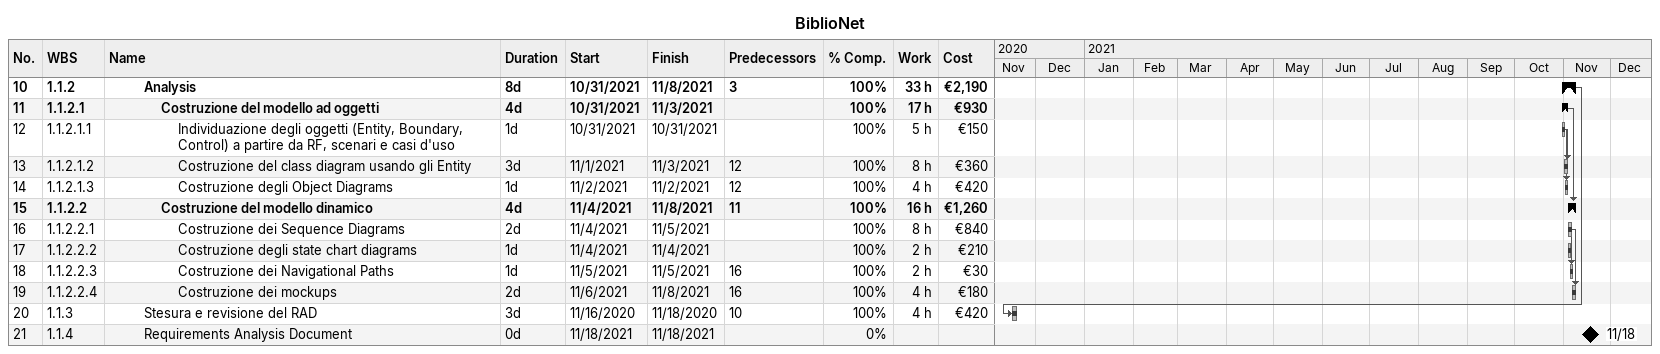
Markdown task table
BiblioNet

| ID | WBS | Task | Duration | Start | Finish | Predecessors | % complete | Work (h) | Cost (€) |
|---|---|---|---|---|---|---|---|---|---|
| 10 | 1.1.2 | **Analysis** | 8d | 2021-10-31 | 2021-11-08 | 3 | 100 | 33 | 2190 |
| 11 | 1.1.2.1 | **Costruzione del modello ad oggetti** | 4d | 2021-10-31 | 2021-11-03 |  | 100 | 17 | 930 |
| 12 | 1.1.2.1.1 | Individuazione degli oggetti (Entity, Boundary, Control) a partire da RF, scenari e casi d'uso | 1d | 2021-10-31 | 2021-10-31 |  | 100 | 5 | 150 |
| 13 | 1.1.2.1.2 | Costruzione del class diagram usando gli Entity | 3d | 2021-11-01 | 2021-11-03 | 12 | 100 | 8 | 360 |
| 14 | 1.1.2.1.3 | Costruzione degli Object Diagrams | 1d | 2021-11-02 | 2021-11-02 | 12 | 100 | 4 | 420 |
| 15 | 1.1.2.2 | **Costruzione del modello dinamico** | 4d | 2021-11-04 | 2021-11-08 | 11 | 100 | 16 | 1260 |
| 16 | 1.1.2.2.1 | Costruzione dei Sequence Diagrams | 2d | 2021-11-04 | 2021-11-05 |  | 100 | 8 | 840 |
| 17 | 1.1.2.2.2 | Costruzione degli state chart diagrams | 1d | 2021-11-04 | 2021-11-04 |  | 100 | 2 | 210 |
| 18 | 1.1.2.2.3 | Costruzione dei Navigational Paths | 1d | 2021-11-05 | 2021-11-05 | 16 | 100 | 2 | 30 |
| 19 | 1.1.2.2.4 | Costruzione dei mockups | 2d | 2021-11-06 | 2021-11-08 | 16 | 100 | 4 | 180 |
| 20 | 1.1.3 | Stesura e revisione del RAD | 3d | 2020-11-16 | 2020-11-18 | 10 | 100 | 4 | 420 |
| 21 | 1.1.4 | Requirements Analysis Document | 0d | 2021-11-18 | 2021-11-18 |  | 0 |  |  |
